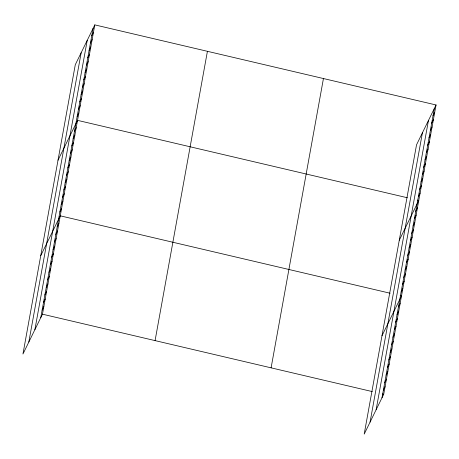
<?xml version="1.0" encoding="UTF-8"?>
<svg xmlns="http://www.w3.org/2000/svg" width="459" height="459" viewBox="0 0 459 459"><rect width="100%" height="100%" fill="white"/><g stroke="black" fill="none" stroke-linecap="round" stroke-linejoin="round"><path stroke-width="0.69" d="M28.825 342.041L81.163 52.733M34.884 329.677L87.216 40.375M40.759 317.685L93.091 28.378M94.806 24.884L75.287 64.73L22.95 354.032L42.469 314.185L94.806 24.884L436.05 104.968L383.713 394.27L364.194 434.116L416.531 144.815L436.05 104.968M155.079 340.612L207.416 51.31M271.103 367.843L323.44 78.541M370.069 422.119L422.406 132.817M376.128 409.761L428.459 120.459M382.003 397.764L434.34 108.462M91.766 35.722L93.475 32.228M90.434 43.066L92.15 39.572M89.109 50.41L90.819 46.916M87.778 57.754L89.494 54.26M86.453 65.098L88.162 61.604M85.122 72.442L86.837 68.948M83.796 79.786L85.506 76.292M82.465 87.13L84.175 83.636M81.14 94.474L82.85 90.98M79.809 101.818L81.518 98.324M78.478 109.162L80.193 105.668M77.152 116.506L78.862 113.012M58.012 160.202L77.537 120.356L407.385 197.76M74.496 131.194L76.205 127.7M73.165 138.538L74.88 135.044M71.839 145.882L73.549 142.388M70.508 153.226L72.218 149.732M69.183 160.57L70.893 157.076M67.852 167.914L69.561 164.42M66.526 175.258L68.236 171.764M65.195 182.602L66.905 179.108M63.864 189.946L65.58 186.452M62.539 197.29L64.249 193.796M61.208 204.634L62.923 201.14M59.882 211.978L61.592 208.484M40.742 255.669L60.267 215.828L390.116 293.232M57.186 226.884L58.895 223.39M55.814 234.451L57.524 230.957M54.449 242.019L56.159 238.525M53.078 249.587L54.787 246.093M51.706 257.149L53.422 253.655M50.341 264.717L52.051 261.223M48.97 272.285L50.685 268.79M47.604 279.852L49.314 276.358M46.233 287.414L47.943 283.92M44.867 294.982L46.577 291.488M43.496 302.55L45.206 299.056M42.125 310.118L43.84 306.623M433.009 115.806L434.719 112.312M431.684 123.15L433.394 119.656M430.353 130.494L432.062 127M429.022 137.838L430.737 134.344M427.696 145.182L429.406 141.688M426.365 152.526L428.081 149.032M425.04 159.87L426.75 156.376M423.709 167.214L425.424 163.714M422.383 174.552L424.093 171.058M421.052 181.896L422.768 178.402M419.727 189.24L421.437 185.746M418.396 196.584L420.105 193.09M399.261 240.281L418.78 200.434L417.438 200.124M415.739 211.272L417.449 207.778M414.408 218.616L416.124 215.122M413.083 225.96L414.793 222.466M411.752 233.304L413.467 229.81M410.426 240.648L412.136 237.154M409.095 247.992L410.811 244.498M407.77 255.336L409.48 251.842M406.439 262.68L408.154 259.186M405.113 270.024L406.823 266.53M403.782 277.368L405.492 273.874M402.457 284.712L404.167 281.218M401.126 292.056L402.836 288.562M381.991 335.753L401.51 295.906L400.168 295.59M398.429 306.968L400.139 303.474M397.058 314.535L398.773 311.041M395.692 322.098L397.402 318.603M394.321 329.665L396.037 326.171M392.956 337.233L394.665 333.739M391.584 344.801L393.294 341.307M390.213 352.363L391.929 348.869M388.848 359.931L390.557 356.436M387.476 367.498L389.192 364.004M386.111 375.066L387.821 371.572M384.74 382.634L386.455 379.14M383.374 390.196L385.084 386.702M42.469 314.185L372.318 391.596M382.376 393.954L383.713 394.27"/></g></svg>
